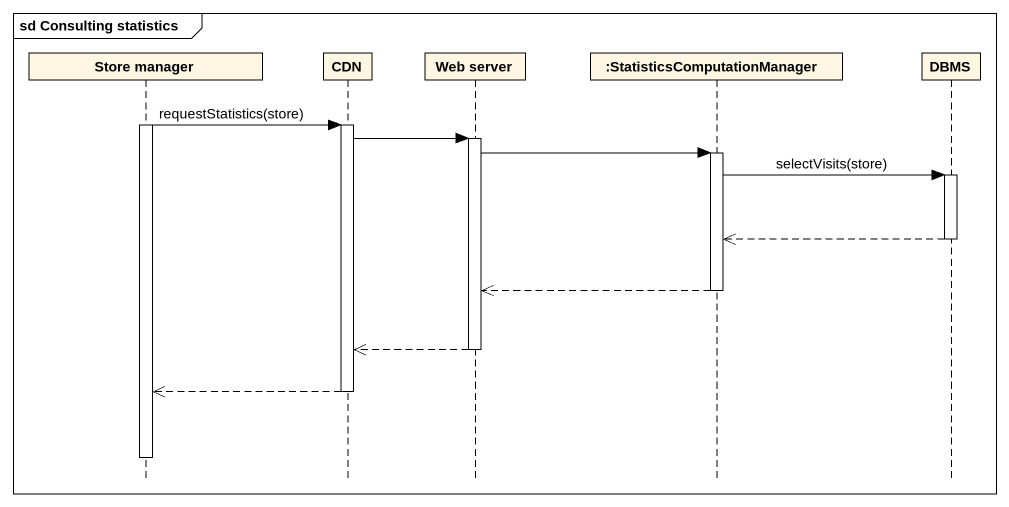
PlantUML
@startuml
mainframe sd Consulting statistics
hide footbox
participant "Store manager" as Store_manager
participant CDN
participant "Web server" as Web_server
participant ":StatisticsComputationManager" as StatisticsComputationManager
participant DBMS

activate Store_manager
Store_manager -> CDN : requestStatistics(store)
activate CDN
CDN -> Web_server
activate Web_server
Web_server -> StatisticsComputationManager
activate StatisticsComputationManager
StatisticsComputationManager -> DBMS : selectVisits(store)
activate DBMS
DBMS -->> StatisticsComputationManager
deactivate DBMS
StatisticsComputationManager -->> Web_server
deactivate StatisticsComputationManager
Web_server -->> CDN
deactivate Web_server
CDN -->> Store_manager
deactivate CDN
deactivate Store_manager
@enduml
